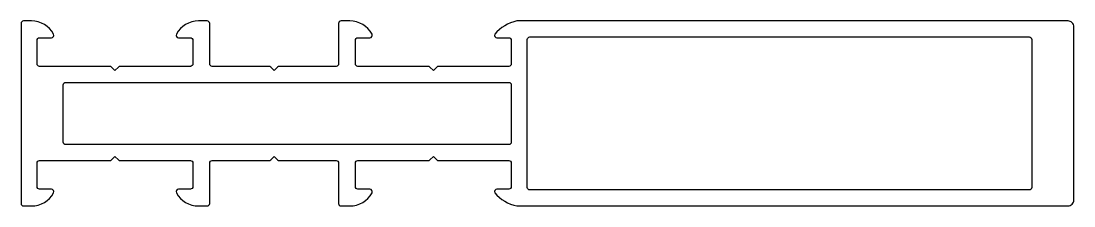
# Model space of a CAD drawing. Extents: x 920 to 1045, y 597 to 619.
import ezdxf

# ---------------------------------------------------------------- set-up
doc = ezdxf.new("R2010")
doc.units = 0
doc.layers.get('0').update_dxf_attribs({"linetype": 'CONTINUOUS'})

msp = doc.modelspace()

# ---------------------------------------------------------------- linework, layer by layer
for points in [[(919.83, 596.94), (920.77, 596.94, 0.273653), (923.4, 598.49, 0.570287), (923.13, 598.94), (921.73, 598.94, -0.414214), (921.43, 599.24), (921.43, 602.04, -0.414214), (921.73, 602.34), (930.06, 602.34, 0.198912), (930.27, 602.42), (930.68, 602.84), (931.09, 602.42, 0.198912), (931.31, 602.34), (939.63, 602.34, -0.414214), (939.93, 602.04), (939.93, 599.24, -0.414214), (939.63, 598.94), (938.23, 598.94, 0.570287), (937.97, 598.49, 0.273653), (940.6, 596.94), (941.63, 596.94, 0.414214), (941.93, 597.24), (941.93, 602.04, -0.414214), (942.23, 602.34), (948.96, 602.34, 0.198912), (949.17, 602.42), (949.58, 602.84), (949.99, 602.42, 0.198912), (950.21, 602.34), (956.93, 602.34, -0.414214), (957.23, 602.04), (957.23, 597.24, 0.414214), (957.53, 596.94), (958.57, 596.94, 0.273653), (961.2, 598.49, 0.570287), (960.93, 598.94), (959.53, 598.94, -0.414214), (959.23, 599.24), (959.23, 602.04, -0.414214), (959.53, 602.34), (967.86, 602.34, 0.198912), (968.07, 602.42), (968.48, 602.84), (968.89, 602.42, 0.198912), (969.11, 602.34), (977.43, 602.34, -0.414214), (977.73, 602.04), (977.73, 599.24, -0.414214), (977.43, 598.94), (976.03, 598.94, 0.570287), (975.77, 598.49, 0.167425), (978.4, 596.94), (1043.83, 596.94, 0.414214), (1044.53, 597.64), (1044.53, 618.24, 0.414214), (1043.83, 618.94), (978.4, 618.94, 0.167425), (975.77, 617.38, 0.570287), (976.03, 616.94), (977.43, 616.94, -0.414214), (977.73, 616.64), (977.73, 613.84, -0.414214), (977.43, 613.54), (969.11, 613.54, 0.198912), (968.89, 613.45), (968.48, 613.04), (968.07, 613.45, 0.198912), (967.86, 613.54), (959.53, 613.54, -0.414214), (959.23, 613.84), (959.23, 616.64, -0.414214), (959.53, 616.94), (960.93, 616.94, 0.570287), (961.2, 617.38, 0.273653), (958.57, 618.94), (957.53, 618.94, 0.414214), (957.23, 618.64), (957.23, 613.84, -0.414214), (956.93, 613.54), (950.21, 613.54, 0.198912), (949.99, 613.45), (949.58, 613.04), (949.17, 613.45, 0.198912), (948.96, 613.54), (942.23, 613.54, -0.414214), (941.93, 613.84), (941.93, 618.64, 0.414214), (941.63, 618.94), (940.6, 618.94, 0.273653), (937.97, 617.38, 0.570287), (938.23, 616.94), (939.63, 616.94, -0.414214), (939.93, 616.64), (939.93, 613.84, -0.414214), (939.63, 613.54), (931.31, 613.54, 0.198912), (931.09, 613.45), (930.68, 613.04), (930.27, 613.45, 0.198912), (930.06, 613.54), (921.73, 613.54, -0.414214), (921.43, 613.84), (921.43, 616.64, -0.414214), (921.73, 616.94), (923.13, 616.94, 0.570287), (923.4, 617.38, 0.273653), (920.77, 618.94), (919.83, 618.94, 0.414214), (919.53, 618.64), (919.53, 597.24, 0.414214)], [(1039.23, 598.84), (979.93, 598.84, -0.414214), (979.63, 599.14), (979.63, 616.74, -0.414214), (979.93, 617.04), (1039.23, 617.04, -0.414214), (1039.53, 616.74), (1039.53, 599.14, -0.414214)], [(977.43, 611.64, -0.414214), (977.73, 611.34), (977.73, 604.54, -0.414214), (977.43, 604.24), (924.83, 604.24, -0.414214), (924.53, 604.54), (924.53, 611.34, -0.414214), (924.83, 611.64)]]:
    msp.add_lwpolyline(points, format="xyb", close=True)

doc.saveas('drawing.dxf')
